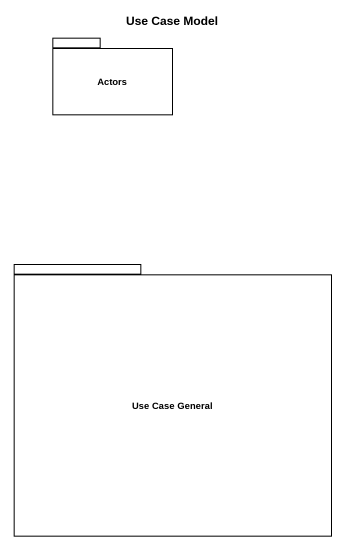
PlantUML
@startuml
title Use Case Model
package Actors {
}
package "Use Case General" as Use_Case_General {
}
@enduml
